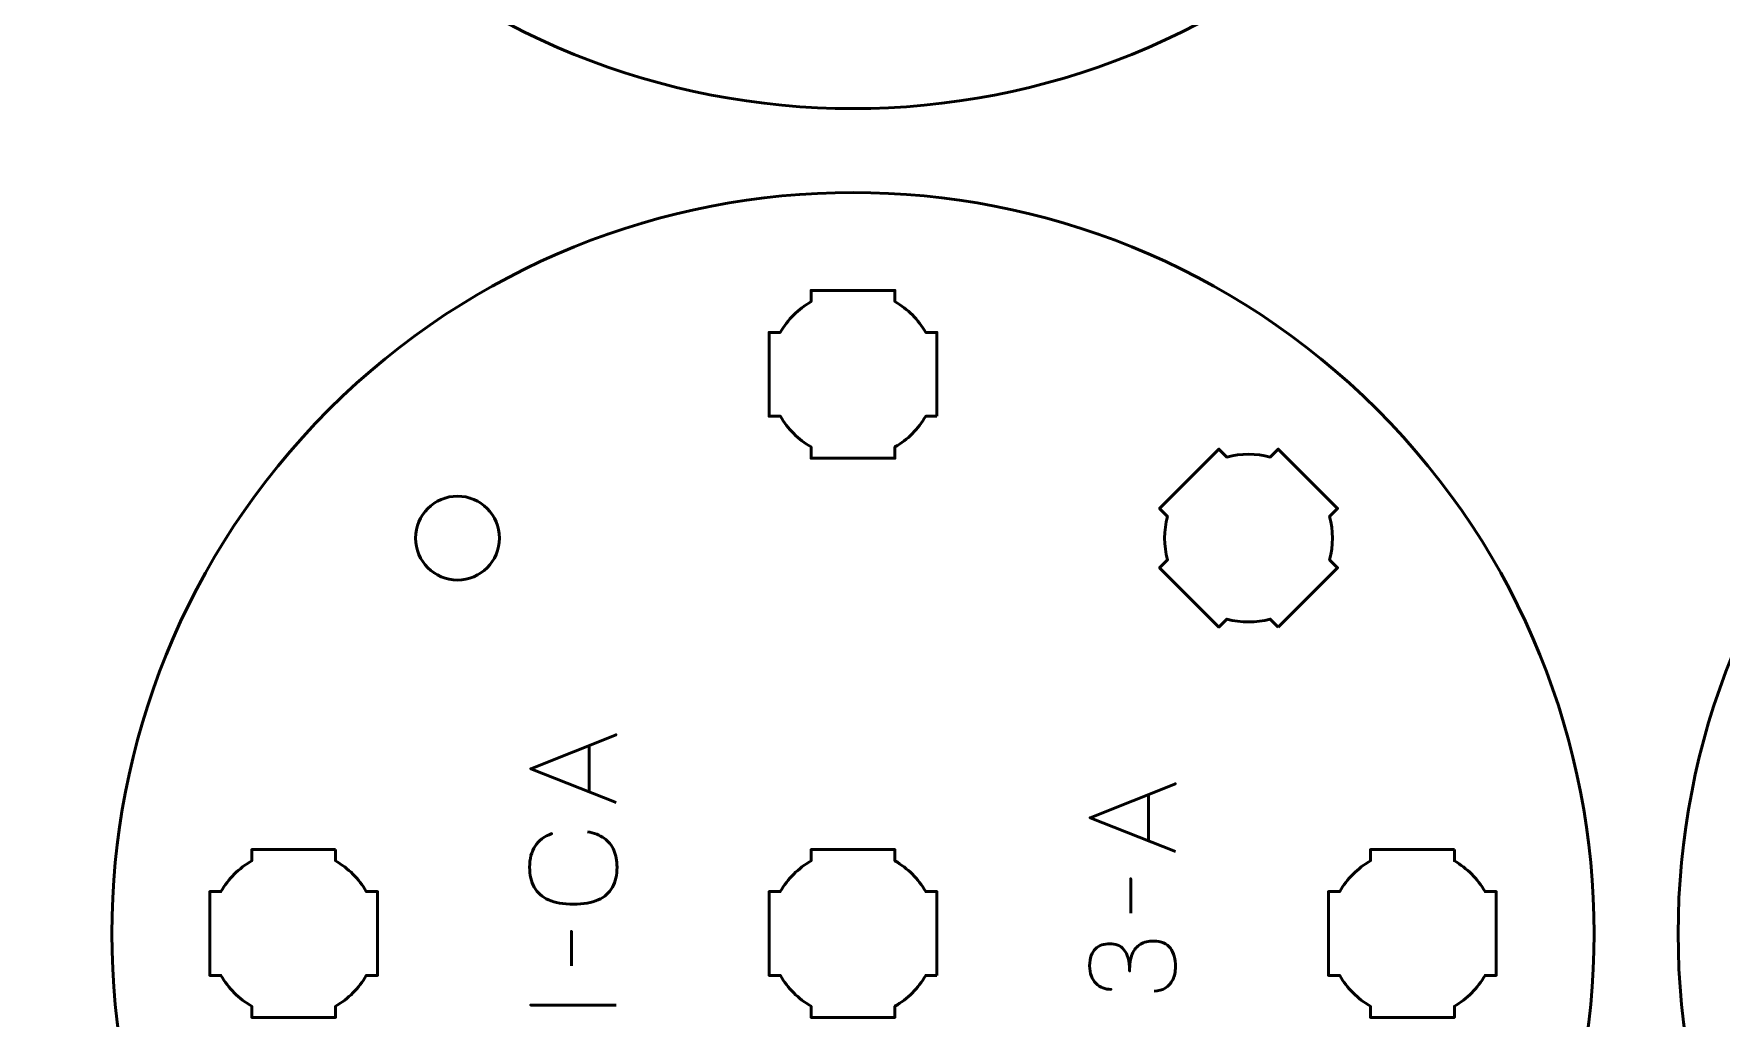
# Model space of a CAD drawing. Header units: centimetres. Extents: x -21 to 0, y -29.7 to 0.
# Drawn here: x -17.33 to -11.3, y -14.75 to -11.23 of the extents above; entities that cross this region are included whole.
import ezdxf

# ---------------------------------------------------------------- set-up
doc = ezdxf.new("R2010")
doc.units = ezdxf.units.CM
doc.header["$MEASUREMENT"] = 0
doc.layers.add('Layer 1', color=7, linetype='Continuous')

msp = doc.modelspace()

# ---------------------------------------------------------------- linework, layer by layer
at = {"layer": 'Layer 1', "color": 1, "lineweight": 53}
msp.add_open_spline([(-21.00003, -29.19995), (-21.00003, -29.19995), (-21.00003, -2.29992), (-21.00003, -2.29992), (-21.00003, -2.29992), (-21.00003, -2.21709), (-20.93286, -2.14992), (-20.85003, -2.14992), (-20.85003, -2.14992), (-20.7672, -2.14992), (-20.70003, -2.08275), (-20.70003, -1.99992), (-20.70003, -1.99992), (-20.70003, -1.91709), (-20.7672, -1.84992), (-20.85003, -1.84992), (-20.85003, -1.84992), (-20.93286, -1.84992), (-21.00003, -1.78275), (-21.00003, -1.69992), (-21.00003, -1.69992), (-21.00003, -1.61709), (-20.93286, -1.54992), (-20.85003, -1.54992), (-20.85003, -1.54992), (-20.7672, -1.54992), (-20.70003, -1.48275), (-20.70003, -1.39992), (-20.70003, -1.39992), (-20.70003, -1.31709), (-20.7672, -1.24992), (-20.85003, -1.24992), (-20.85003, -1.24992), (-20.93286, -1.24992), (-21.00003, -1.18275), (-21.00003, -1.09992), (-21.00003, -1.09992), (-21.00003, -1.09992), (-21.00003, -0.49992), (-21.00003, -0.49992), (-21.00003, -0.49992), (-21.00003, -0.22295), (-20.77694, 0.00004), (-20.49994, 0.00004), (-20.49994, 0.00004), (-20.49994, 0.00004), (-0.50008, 0.00004), (-0.50008, 0.00004), (-0.50008, 0.00004), (-0.22294, 0.00004), (0.00002, -0.22295), (0.00002, -0.49992), (0.00002, -0.49992), (0.00002, -0.49992), (0.00002, -29.19995), (0.00002, -29.19995), (0.00002, -29.19995), (0.00002, -29.47695), (-0.22294, -29.70004), (-0.50008, -29.70004), (-0.50008, -29.70004), (-0.50008, -29.70004), (-20.49994, -29.70004), (-20.49994, -29.70004), (-20.49994, -29.70004), (-20.77694, -29.70004), (-21.00003, -29.47695), (-21.00003, -29.19995)], degree=3, knots=[0, 0, 0, 0, 0.0588235, 0.0588235, 0.0588235, 0.0588235, 0.1176471, 0.1176471, 0.1176471, 0.1176471, 0.1764706, 0.1764706, 0.1764706, 0.1764706, 0.2352941, 0.2352941, 0.2352941, 0.2352941, 0.2941176, 0.2941176, 0.2941176, 0.2941176, 0.3529412, 0.3529412, 0.3529412, 0.3529412, 0.4117647, 0.4117647, 0.4117647, 0.4117647, 0.4705882, 0.4705882, 0.4705882, 0.4705882, 0.5294118, 0.5294118, 0.5294118, 0.5294118, 0.5882353, 0.5882353, 0.5882353, 0.5882353, 0.6470588, 0.6470588, 0.6470588, 0.6470588, 0.7058824, 0.7058824, 0.7058824, 0.7058824, 0.7647059, 0.7647059, 0.7647059, 0.7647059, 0.8235294, 0.8235294, 0.8235294, 0.8235294, 0.8823529, 0.8823529, 0.8823529, 0.8823529, 0.9411765, 0.9411765, 0.9411765, 0.9411765, 1, 1, 1, 1], dxfattribs=at)
at = {"layer": 'Layer 1', "color": 3, "lineweight": 53}
for points in [[(-16.27376, -6.97604), (-15.23906, -5.94134), (-13.56082, -5.94134), (-12.52609, -6.97607), (-12.52609, -6.97607), (-11.49139, -8.01077), (-11.49139, -9.68901), (-12.52609, -10.72371), (-12.52609, -10.72371), (-13.56082, -11.75843), (-15.23906, -11.75843), (-16.27376, -10.72373), (-16.27376, -10.72373), (-17.30849, -9.68901), (-17.30849, -8.01077), (-16.27376, -6.97604)], [(-10.67382, -6.9761), (-9.63912, -5.9414), (-7.96088, -5.9414), (-6.92615, -6.97613), (-6.92615, -6.97613), (-5.89145, -8.01083), (-5.89145, -9.68907), (-6.92615, -10.72377), (-6.92615, -10.72377), (-7.96088, -11.75849), (-9.63912, -11.75849), (-10.67382, -10.72379), (-10.67382, -10.72379), (-11.70855, -9.68907), (-11.70855, -8.01083), (-10.67382, -6.9761)], [(-16.27382, -16.32368), (-17.30852, -15.28898), (-17.30852, -13.61074), (-16.27379, -12.57601), (-16.27379, -12.57601), (-15.23909, -11.54131), (-13.56085, -11.54131), (-12.52615, -12.57601), (-12.52615, -12.57601), (-11.49143, -13.61074), (-11.49143, -15.28898), (-12.52613, -16.32368), (-12.52613, -16.32368), (-13.56085, -17.35841), (-15.23909, -17.35841), (-16.27382, -16.32368)], [(-10.67382, -12.5761), (-9.63912, -11.5414), (-7.96088, -11.5414), (-6.92615, -12.57613), (-6.92615, -12.57613), (-5.89145, -13.61083), (-5.89145, -15.28907), (-6.92615, -16.32377), (-6.92615, -16.32377), (-7.96088, -17.35849), (-9.63912, -17.35849), (-10.67382, -16.32379), (-10.67382, -16.32379), (-11.70855, -15.28907), (-11.70855, -13.61083), (-10.67382, -12.5761)]]:
    msp.add_open_spline(points, degree=3, knots=[0, 0, 0, 0, 0.25, 0.25, 0.25, 0.25, 0.5, 0.5, 0.5, 0.5, 0.75, 0.75, 0.75, 0.75, 1, 1, 1, 1], dxfattribs=at)
at = {"layer": 'Layer 1', "lineweight": 53}
for points, knots in [([(-14.10001, -12.5999), (-14.10001, -12.5999), (-14.14021, -12.5999), (-14.14021, -12.5999), (-14.14021, -12.5999), (-14.16654, -12.64542), (-14.2045, -12.68335), (-14.25001, -12.70968), (-14.25001, -12.70968), (-14.25001, -12.70968), (-14.25001, -12.7499), (-14.25001, -12.7499), (-14.25001, -12.7499), (-14.25001, -12.7499), (-14.55001, -12.7499), (-14.55001, -12.7499), (-14.55001, -12.7499), (-14.55001, -12.7499), (-14.55001, -12.70971), (-14.55001, -12.70971), (-14.55001, -12.70971), (-14.59554, -12.68338), (-14.63353, -12.64543), (-14.65989, -12.5999), (-14.65989, -12.5999), (-14.65989, -12.5999), (-14.70001, -12.5999), (-14.70001, -12.5999), (-14.70001, -12.5999), (-14.70001, -12.5999), (-14.70001, -12.45448), (-14.70001, -12.45448), (-14.70001, -12.45448), (-14.70001, -12.45448), (-14.70007, -12.44983), (-14.70007, -12.44983), (-14.70007, -12.44983), (-14.70007, -12.44983), (-14.70001, -12.44519), (-14.70001, -12.44519), (-14.70001, -12.44519), (-14.70001, -12.44519), (-14.70001, -12.2999), (-14.70001, -12.2999), (-14.70001, -12.2999), (-14.70001, -12.2999), (-14.65994, -12.2999), (-14.65994, -12.2999), (-14.65994, -12.2999), (-14.63359, -12.25433), (-14.59559, -12.21632), (-14.55001, -12.18996), (-14.55001, -12.18996), (-14.55001, -12.18996), (-14.55001, -12.1499), (-14.55001, -12.1499), (-14.55001, -12.1499), (-14.55001, -12.1499), (-14.40673, -12.1499), (-14.40673, -12.1499), (-14.40673, -12.1499), (-14.40673, -12.1499), (-14.40006, -12.14982), (-14.40006, -12.14982), (-14.40006, -12.14982), (-14.40006, -12.14982), (-14.39338, -12.1499), (-14.39338, -12.1499), (-14.39338, -12.1499), (-14.39338, -12.1499), (-14.25001, -12.1499), (-14.25001, -12.1499), (-14.25001, -12.1499), (-14.25001, -12.1499), (-14.25001, -12.19), (-14.25001, -12.19), (-14.25001, -12.19), (-14.20447, -12.21636), (-14.16649, -12.25435), (-14.14016, -12.2999), (-14.14016, -12.2999), (-14.14016, -12.2999), (-14.10001, -12.2999), (-14.10001, -12.2999), (-14.10001, -12.2999), (-14.10001, -12.2999), (-14.10001, -12.5999), (-14.10001, -12.5999)], [0, 0, 0, 0, 0.0454545, 0.0454545, 0.0454545, 0.0454545, 0.0909091, 0.0909091, 0.0909091, 0.0909091, 0.1363636, 0.1363636, 0.1363636, 0.1363636, 0.1818182, 0.1818182, 0.1818182, 0.1818182, 0.2272727, 0.2272727, 0.2272727, 0.2272727, 0.2727273, 0.2727273, 0.2727273, 0.2727273, 0.3181818, 0.3181818, 0.3181818, 0.3181818, 0.3636364, 0.3636364, 0.3636364, 0.3636364, 0.4090909, 0.4090909, 0.4090909, 0.4090909, 0.4545455, 0.4545455, 0.4545455, 0.4545455, 0.5, 0.5, 0.5, 0.5, 0.5454545, 0.5454545, 0.5454545, 0.5454545, 0.5909091, 0.5909091, 0.5909091, 0.5909091, 0.6363636, 0.6363636, 0.6363636, 0.6363636, 0.6818182, 0.6818182, 0.6818182, 0.6818182, 0.7272727, 0.7272727, 0.7272727, 0.7272727, 0.7727273, 0.7727273, 0.7727273, 0.7727273, 0.8181818, 0.8181818, 0.8181818, 0.8181818, 0.8636364, 0.8636364, 0.8636364, 0.8636364, 0.9090909, 0.9090909, 0.9090909, 0.9090909, 0.9545455, 0.9545455, 0.9545455, 0.9545455, 1, 1, 1, 1]), ([(-12.87973, -13.35389), (-12.87973, -13.35389), (-12.90816, -13.32546), (-12.90816, -13.32546), (-12.90816, -13.32546), (-12.95896, -13.33903), (-13.01263, -13.33901), (-13.06343, -13.32545), (-13.06343, -13.32545), (-13.06343, -13.32545), (-13.09186, -13.35389), (-13.09186, -13.35389), (-13.09186, -13.35389), (-13.09186, -13.35389), (-13.304, -13.14175), (-13.304, -13.14175), (-13.304, -13.14175), (-13.304, -13.14175), (-13.27558, -13.11334), (-13.27558, -13.11334), (-13.27558, -13.11334), (-13.28915, -13.06252), (-13.28918, -13.00883), (-13.27563, -12.95799), (-13.27563, -12.95799), (-13.27563, -12.95799), (-13.304, -12.92962), (-13.304, -12.92962), (-13.304, -12.92962), (-13.304, -12.92962), (-13.20117, -12.8268), (-13.20117, -12.8268), (-13.20117, -12.8268), (-13.20117, -12.8268), (-13.19792, -12.82346), (-13.19792, -12.82346), (-13.19792, -12.82346), (-13.19792, -12.82346), (-13.1946, -12.82023), (-13.1946, -12.82023), (-13.1946, -12.82023), (-13.1946, -12.82023), (-13.09186, -12.71749), (-13.09186, -12.71749), (-13.09186, -12.71749), (-13.09186, -12.71749), (-13.06353, -12.74582), (-13.06353, -12.74582), (-13.06353, -12.74582), (-13.01268, -12.73223), (-12.95893, -12.73223), (-12.90806, -12.74582), (-12.90806, -12.74582), (-12.90806, -12.74582), (-12.87973, -12.71749), (-12.87973, -12.71749), (-12.87973, -12.71749), (-12.87973, -12.71749), (-12.77842, -12.81881), (-12.77842, -12.81881), (-12.77842, -12.81881), (-12.77842, -12.81881), (-12.77365, -12.82346), (-12.77365, -12.82346), (-12.77365, -12.82346), (-12.77365, -12.82346), (-12.76898, -12.82824), (-12.76898, -12.82824), (-12.76898, -12.82824), (-12.76898, -12.82824), (-12.6676, -12.92962), (-12.6676, -12.92962), (-12.6676, -12.92962), (-12.6676, -12.92962), (-12.69596, -12.95798), (-12.69596, -12.95798), (-12.69596, -12.95798), (-12.68239, -13.00882), (-12.6824, -13.06254), (-12.69599, -13.11336), (-12.69599, -13.11336), (-12.69599, -13.11336), (-12.6676, -13.14175), (-12.6676, -13.14175), (-12.6676, -13.14175), (-12.6676, -13.14175), (-12.87973, -13.35389), (-12.87973, -13.35389)], [0, 0, 0, 0, 0.0454545, 0.0454545, 0.0454545, 0.0454545, 0.0909091, 0.0909091, 0.0909091, 0.0909091, 0.1363636, 0.1363636, 0.1363636, 0.1363636, 0.1818182, 0.1818182, 0.1818182, 0.1818182, 0.2272727, 0.2272727, 0.2272727, 0.2272727, 0.2727273, 0.2727273, 0.2727273, 0.2727273, 0.3181818, 0.3181818, 0.3181818, 0.3181818, 0.3636364, 0.3636364, 0.3636364, 0.3636364, 0.4090909, 0.4090909, 0.4090909, 0.4090909, 0.4545455, 0.4545455, 0.4545455, 0.4545455, 0.5, 0.5, 0.5, 0.5, 0.5454545, 0.5454545, 0.5454545, 0.5454545, 0.5909091, 0.5909091, 0.5909091, 0.5909091, 0.6363636, 0.6363636, 0.6363636, 0.6363636, 0.6818182, 0.6818182, 0.6818182, 0.6818182, 0.7272727, 0.7272727, 0.7272727, 0.7272727, 0.7727273, 0.7727273, 0.7727273, 0.7727273, 0.8181818, 0.8181818, 0.8181818, 0.8181818, 0.8636364, 0.8636364, 0.8636364, 0.8636364, 0.9090909, 0.9090909, 0.9090909, 0.9090909, 0.9545455, 0.9545455, 0.9545455, 0.9545455, 1, 1, 1, 1]), ([(-15.9642, -13.03566), (-15.9642, -12.95283), (-15.89703, -12.88566), (-15.8142, -12.88566), (-15.8142, -12.88566), (-15.73137, -12.88566), (-15.6642, -12.95283), (-15.6642, -13.03566), (-15.6642, -13.03566), (-15.6642, -13.11849), (-15.73137, -13.18566), (-15.8142, -13.18566), (-15.8142, -13.18566), (-15.89703, -13.18566), (-15.9642, -13.11849), (-15.9642, -13.03566)], [0, 0, 0, 0, 0.25, 0.25, 0.25, 0.25, 0.5, 0.5, 0.5, 0.5, 0.75, 0.75, 0.75, 0.75, 1, 1, 1, 1]), ([(-16.25, -14.14983), (-16.25, -14.14983), (-16.25, -14.19003), (-16.25, -14.19003), (-16.25, -14.19003), (-16.20448, -14.21636), (-16.16655, -14.25432), (-16.14022, -14.29983), (-16.14022, -14.29983), (-16.14022, -14.29983), (-16.1, -14.29983), (-16.1, -14.29983), (-16.1, -14.29983), (-16.1, -14.29983), (-16.1, -14.59983), (-16.1, -14.59983), (-16.1, -14.59983), (-16.1, -14.59983), (-16.14019, -14.59983), (-16.14019, -14.59983), (-16.14019, -14.59983), (-16.16652, -14.64536), (-16.20447, -14.68335), (-16.25, -14.70971), (-16.25, -14.70971), (-16.25, -14.70971), (-16.25, -14.74983), (-16.25, -14.74983), (-16.25, -14.74983), (-16.25, -14.74983), (-16.39542, -14.74983), (-16.39542, -14.74983), (-16.39542, -14.74983), (-16.39542, -14.74983), (-16.40007, -14.74989), (-16.40007, -14.74989), (-16.40007, -14.74989), (-16.40007, -14.74989), (-16.40471, -14.74983), (-16.40471, -14.74983), (-16.40471, -14.74983), (-16.40471, -14.74983), (-16.55, -14.74983), (-16.55, -14.74983), (-16.55, -14.74983), (-16.55, -14.74983), (-16.55, -14.70976), (-16.55, -14.70976), (-16.55, -14.70976), (-16.59557, -14.68341), (-16.63358, -14.64541), (-16.65994, -14.59983), (-16.65994, -14.59983), (-16.65994, -14.59983), (-16.7, -14.59983), (-16.7, -14.59983), (-16.7, -14.59983), (-16.7, -14.59983), (-16.7, -14.45655), (-16.7, -14.45655), (-16.7, -14.45655), (-16.7, -14.45655), (-16.70008, -14.44988), (-16.70008, -14.44988), (-16.70008, -14.44988), (-16.70008, -14.44988), (-16.7, -14.4432), (-16.7, -14.4432), (-16.7, -14.4432), (-16.7, -14.4432), (-16.7, -14.29983), (-16.7, -14.29983), (-16.7, -14.29983), (-16.7, -14.29983), (-16.6599, -14.29983), (-16.6599, -14.29983), (-16.6599, -14.29983), (-16.63354, -14.25429), (-16.59555, -14.21631), (-16.55, -14.18998), (-16.55, -14.18998), (-16.55, -14.18998), (-16.55, -14.14983), (-16.55, -14.14983), (-16.55, -14.14983), (-16.55, -14.14983), (-16.25, -14.14983), (-16.25, -14.14983)], [0, 0, 0, 0, 0.0454545, 0.0454545, 0.0454545, 0.0454545, 0.0909091, 0.0909091, 0.0909091, 0.0909091, 0.1363636, 0.1363636, 0.1363636, 0.1363636, 0.1818182, 0.1818182, 0.1818182, 0.1818182, 0.2272727, 0.2272727, 0.2272727, 0.2272727, 0.2727273, 0.2727273, 0.2727273, 0.2727273, 0.3181818, 0.3181818, 0.3181818, 0.3181818, 0.3636364, 0.3636364, 0.3636364, 0.3636364, 0.4090909, 0.4090909, 0.4090909, 0.4090909, 0.4545455, 0.4545455, 0.4545455, 0.4545455, 0.5, 0.5, 0.5, 0.5, 0.5454545, 0.5454545, 0.5454545, 0.5454545, 0.5909091, 0.5909091, 0.5909091, 0.5909091, 0.6363636, 0.6363636, 0.6363636, 0.6363636, 0.6818182, 0.6818182, 0.6818182, 0.6818182, 0.7272727, 0.7272727, 0.7272727, 0.7272727, 0.7727273, 0.7727273, 0.7727273, 0.7727273, 0.8181818, 0.8181818, 0.8181818, 0.8181818, 0.8636364, 0.8636364, 0.8636364, 0.8636364, 0.9090909, 0.9090909, 0.9090909, 0.9090909, 0.9545455, 0.9545455, 0.9545455, 0.9545455, 1, 1, 1, 1]), ([(-14.10001, -14.5999), (-14.10001, -14.5999), (-14.14021, -14.5999), (-14.14021, -14.5999), (-14.14021, -14.5999), (-14.16654, -14.64542), (-14.2045, -14.68335), (-14.25001, -14.70968), (-14.25001, -14.70968), (-14.25001, -14.70968), (-14.25001, -14.7499), (-14.25001, -14.7499), (-14.25001, -14.7499), (-14.25001, -14.7499), (-14.55001, -14.7499), (-14.55001, -14.7499), (-14.55001, -14.7499), (-14.55001, -14.7499), (-14.55001, -14.70971), (-14.55001, -14.70971), (-14.55001, -14.70971), (-14.59554, -14.68338), (-14.63353, -14.64543), (-14.65989, -14.5999), (-14.65989, -14.5999), (-14.65989, -14.5999), (-14.70001, -14.5999), (-14.70001, -14.5999), (-14.70001, -14.5999), (-14.70001, -14.5999), (-14.70001, -14.45448), (-14.70001, -14.45448), (-14.70001, -14.45448), (-14.70001, -14.45448), (-14.70007, -14.44983), (-14.70007, -14.44983), (-14.70007, -14.44983), (-14.70007, -14.44983), (-14.70001, -14.44519), (-14.70001, -14.44519), (-14.70001, -14.44519), (-14.70001, -14.44519), (-14.70001, -14.2999), (-14.70001, -14.2999), (-14.70001, -14.2999), (-14.70001, -14.2999), (-14.65994, -14.2999), (-14.65994, -14.2999), (-14.65994, -14.2999), (-14.63359, -14.25433), (-14.59559, -14.21632), (-14.55001, -14.18996), (-14.55001, -14.18996), (-14.55001, -14.18996), (-14.55001, -14.1499), (-14.55001, -14.1499), (-14.55001, -14.1499), (-14.55001, -14.1499), (-14.40673, -14.1499), (-14.40673, -14.1499), (-14.40673, -14.1499), (-14.40673, -14.1499), (-14.40006, -14.14982), (-14.40006, -14.14982), (-14.40006, -14.14982), (-14.40006, -14.14982), (-14.39338, -14.1499), (-14.39338, -14.1499), (-14.39338, -14.1499), (-14.39338, -14.1499), (-14.25001, -14.1499), (-14.25001, -14.1499), (-14.25001, -14.1499), (-14.25001, -14.1499), (-14.25001, -14.19), (-14.25001, -14.19), (-14.25001, -14.19), (-14.20447, -14.21636), (-14.16649, -14.25435), (-14.14016, -14.2999), (-14.14016, -14.2999), (-14.14016, -14.2999), (-14.10001, -14.2999), (-14.10001, -14.2999), (-14.10001, -14.2999), (-14.10001, -14.2999), (-14.10001, -14.5999), (-14.10001, -14.5999)], [0, 0, 0, 0, 0.0454545, 0.0454545, 0.0454545, 0.0454545, 0.0909091, 0.0909091, 0.0909091, 0.0909091, 0.1363636, 0.1363636, 0.1363636, 0.1363636, 0.1818182, 0.1818182, 0.1818182, 0.1818182, 0.2272727, 0.2272727, 0.2272727, 0.2272727, 0.2727273, 0.2727273, 0.2727273, 0.2727273, 0.3181818, 0.3181818, 0.3181818, 0.3181818, 0.3636364, 0.3636364, 0.3636364, 0.3636364, 0.4090909, 0.4090909, 0.4090909, 0.4090909, 0.4545455, 0.4545455, 0.4545455, 0.4545455, 0.5, 0.5, 0.5, 0.5, 0.5454545, 0.5454545, 0.5454545, 0.5454545, 0.5909091, 0.5909091, 0.5909091, 0.5909091, 0.6363636, 0.6363636, 0.6363636, 0.6363636, 0.6818182, 0.6818182, 0.6818182, 0.6818182, 0.7272727, 0.7272727, 0.7272727, 0.7272727, 0.7727273, 0.7727273, 0.7727273, 0.7727273, 0.8181818, 0.8181818, 0.8181818, 0.8181818, 0.8636364, 0.8636364, 0.8636364, 0.8636364, 0.9090909, 0.9090909, 0.9090909, 0.9090909, 0.9545455, 0.9545455, 0.9545455, 0.9545455, 1, 1, 1, 1]), ([(-12.25, -14.14983), (-12.25, -14.14983), (-12.25, -14.19003), (-12.25, -14.19003), (-12.25, -14.19003), (-12.20448, -14.21636), (-12.16655, -14.25432), (-12.14022, -14.29983), (-12.14022, -14.29983), (-12.14022, -14.29983), (-12.1, -14.29983), (-12.1, -14.29983), (-12.1, -14.29983), (-12.1, -14.29983), (-12.1, -14.59983), (-12.1, -14.59983), (-12.1, -14.59983), (-12.1, -14.59983), (-12.14019, -14.59983), (-12.14019, -14.59983), (-12.14019, -14.59983), (-12.16652, -14.64536), (-12.20447, -14.68335), (-12.25, -14.70971), (-12.25, -14.70971), (-12.25, -14.70971), (-12.25, -14.74983), (-12.25, -14.74983), (-12.25, -14.74983), (-12.25, -14.74983), (-12.39542, -14.74983), (-12.39542, -14.74983), (-12.39542, -14.74983), (-12.39542, -14.74983), (-12.40007, -14.74989), (-12.40007, -14.74989), (-12.40007, -14.74989), (-12.40007, -14.74989), (-12.40471, -14.74983), (-12.40471, -14.74983), (-12.40471, -14.74983), (-12.40471, -14.74983), (-12.55, -14.74983), (-12.55, -14.74983), (-12.55, -14.74983), (-12.55, -14.74983), (-12.55, -14.70976), (-12.55, -14.70976), (-12.55, -14.70976), (-12.59557, -14.68341), (-12.63358, -14.64541), (-12.65994, -14.59983), (-12.65994, -14.59983), (-12.65994, -14.59983), (-12.7, -14.59983), (-12.7, -14.59983), (-12.7, -14.59983), (-12.7, -14.59983), (-12.7, -14.45655), (-12.7, -14.45655), (-12.7, -14.45655), (-12.7, -14.45655), (-12.70008, -14.44988), (-12.70008, -14.44988), (-12.70008, -14.44988), (-12.70008, -14.44988), (-12.7, -14.4432), (-12.7, -14.4432), (-12.7, -14.4432), (-12.7, -14.4432), (-12.7, -14.29983), (-12.7, -14.29983), (-12.7, -14.29983), (-12.7, -14.29983), (-12.6599, -14.29983), (-12.6599, -14.29983), (-12.6599, -14.29983), (-12.63354, -14.25429), (-12.59555, -14.21631), (-12.55, -14.18998), (-12.55, -14.18998), (-12.55, -14.18998), (-12.55, -14.14983), (-12.55, -14.14983), (-12.55, -14.14983), (-12.55, -14.14983), (-12.25, -14.14983), (-12.25, -14.14983)], [0, 0, 0, 0, 0.0454545, 0.0454545, 0.0454545, 0.0454545, 0.0909091, 0.0909091, 0.0909091, 0.0909091, 0.1363636, 0.1363636, 0.1363636, 0.1363636, 0.1818182, 0.1818182, 0.1818182, 0.1818182, 0.2272727, 0.2272727, 0.2272727, 0.2272727, 0.2727273, 0.2727273, 0.2727273, 0.2727273, 0.3181818, 0.3181818, 0.3181818, 0.3181818, 0.3636364, 0.3636364, 0.3636364, 0.3636364, 0.4090909, 0.4090909, 0.4090909, 0.4090909, 0.4545455, 0.4545455, 0.4545455, 0.4545455, 0.5, 0.5, 0.5, 0.5, 0.5454545, 0.5454545, 0.5454545, 0.5454545, 0.5909091, 0.5909091, 0.5909091, 0.5909091, 0.6363636, 0.6363636, 0.6363636, 0.6363636, 0.6818182, 0.6818182, 0.6818182, 0.6818182, 0.7272727, 0.7272727, 0.7272727, 0.7272727, 0.7727273, 0.7727273, 0.7727273, 0.7727273, 0.8181818, 0.8181818, 0.8181818, 0.8181818, 0.8636364, 0.8636364, 0.8636364, 0.8636364, 0.9090909, 0.9090909, 0.9090909, 0.9090909, 0.9545455, 0.9545455, 0.9545455, 0.9545455, 1, 1, 1, 1])]:
    msp.add_open_spline(points, degree=3, knots=knots, dxfattribs=at)
at = {"layer": 'Layer 1', "color": 5, "lineweight": 53}
for points, knots in [([(-15.24714, -13.98169), (-15.24714, -13.98169), (-15.55236, -13.86062), (-15.55236, -13.86062), (-15.55236, -13.86062), (-15.55236, -13.86062), (-15.24714, -13.73912), (-15.24714, -13.73912), (-15.24714, -13.73912), (-15.24714, -13.73912), (-15.55236, -13.86062), (-15.55236, -13.86062), (-15.55236, -13.86062), (-15.55236, -13.86062), (-15.24714, -13.98169), (-15.24714, -13.98169)], [0, 0, 0, 0, 0.25, 0.25, 0.25, 0.25, 0.5, 0.5, 0.5, 0.5, 0.75, 0.75, 0.75, 0.75, 1, 1, 1, 1]), ([(-15.34324, -13.94359), (-15.34324, -13.94359), (-15.34324, -13.77765), (-15.34324, -13.77765), (-15.34324, -13.77765), (-15.34324, -13.77765), (-15.34324, -13.94359), (-15.34324, -13.94359)], [0, 0, 0, 0, 0.5, 0.5, 0.5, 0.5, 1, 1, 1, 1]), ([(-13.24721, -14.15692), (-13.24721, -14.15692), (-13.55243, -14.03585), (-13.55243, -14.03585), (-13.55243, -14.03585), (-13.55243, -14.03585), (-13.24721, -13.91435), (-13.24721, -13.91435), (-13.24721, -13.91435), (-13.24721, -13.91435), (-13.55243, -14.03585), (-13.55243, -14.03585), (-13.55243, -14.03585), (-13.55243, -14.03585), (-13.24721, -14.15692), (-13.24721, -14.15692)], [0, 0, 0, 0, 0.25, 0.25, 0.25, 0.25, 0.5, 0.5, 0.5, 0.5, 0.75, 0.75, 0.75, 0.75, 1, 1, 1, 1]), ([(-13.34331, -14.11882), (-13.34331, -14.11882), (-13.34331, -13.95288), (-13.34331, -13.95288), (-13.34331, -13.95288), (-13.34331, -13.95288), (-13.34331, -14.11882), (-13.34331, -14.11882)], [0, 0, 0, 0, 0.5, 0.5, 0.5, 0.5, 1, 1, 1, 1]), ([(-15.34959, -14.08583), (-15.32539, -14.09035), (-15.30542, -14.09825), (-15.28976, -14.10933), (-15.28976, -14.10933), (-15.27416, -14.12047), (-15.26259, -14.13473), (-15.25504, -14.15208), (-15.25504, -14.15208), (-15.24749, -14.16937), (-15.24368, -14.18969), (-15.24375, -14.21283), (-15.24375, -14.21283), (-15.24368, -14.24098), (-15.24912, -14.2649), (-15.26019, -14.28452), (-15.26019, -14.28452), (-15.2712, -14.30413), (-15.2882, -14.31909), (-15.31127, -14.32939), (-15.31127, -14.32939), (-15.33435, -14.33969), (-15.36391, -14.34484), (-15.39996, -14.34491), (-15.39996, -14.34491), (-15.43587, -14.34484), (-15.46537, -14.33969), (-15.48844, -14.32939), (-15.48844, -14.32939), (-15.51151, -14.31909), (-15.52858, -14.30413), (-15.53966, -14.28452), (-15.53966, -14.28452), (-15.55074, -14.2649), (-15.55624, -14.24098), (-15.55617, -14.21283), (-15.55617, -14.21283), (-15.55624, -14.1827), (-15.54982, -14.15745), (-15.53691, -14.13713), (-15.53691, -14.13713), (-15.524, -14.11688), (-15.50403, -14.10199), (-15.47701, -14.09261), (-15.47701, -14.09261), (-15.50403, -14.10199), (-15.524, -14.11688), (-15.53691, -14.13713), (-15.53691, -14.13713), (-15.54982, -14.15745), (-15.55624, -14.1827), (-15.55617, -14.21283), (-15.55617, -14.21283), (-15.55624, -14.24098), (-15.55074, -14.2649), (-15.53966, -14.28452), (-15.53966, -14.28452), (-15.52858, -14.30413), (-15.51151, -14.31909), (-15.48844, -14.32939), (-15.48844, -14.32939), (-15.46537, -14.33969), (-15.43587, -14.34484), (-15.39996, -14.34491), (-15.39996, -14.34491), (-15.36391, -14.34484), (-15.33435, -14.33969), (-15.31127, -14.32939), (-15.31127, -14.32939), (-15.2882, -14.31909), (-15.2712, -14.30413), (-15.26019, -14.28452), (-15.26019, -14.28452), (-15.24912, -14.2649), (-15.24368, -14.24098), (-15.24375, -14.21283), (-15.24375, -14.21283), (-15.24368, -14.18969), (-15.24749, -14.16937), (-15.25504, -14.15208), (-15.25504, -14.15208), (-15.26259, -14.13473), (-15.27416, -14.12047), (-15.28976, -14.10933), (-15.28976, -14.10933), (-15.30542, -14.09825), (-15.32539, -14.09035), (-15.34959, -14.08583)], [0, 0, 0, 0, 0.0454545, 0.0454545, 0.0454545, 0.0454545, 0.0909091, 0.0909091, 0.0909091, 0.0909091, 0.1363636, 0.1363636, 0.1363636, 0.1363636, 0.1818182, 0.1818182, 0.1818182, 0.1818182, 0.2272727, 0.2272727, 0.2272727, 0.2272727, 0.2727273, 0.2727273, 0.2727273, 0.2727273, 0.3181818, 0.3181818, 0.3181818, 0.3181818, 0.3636364, 0.3636364, 0.3636364, 0.3636364, 0.4090909, 0.4090909, 0.4090909, 0.4090909, 0.4545455, 0.4545455, 0.4545455, 0.4545455, 0.5, 0.5, 0.5, 0.5, 0.5454545, 0.5454545, 0.5454545, 0.5454545, 0.5909091, 0.5909091, 0.5909091, 0.5909091, 0.6363636, 0.6363636, 0.6363636, 0.6363636, 0.6818182, 0.6818182, 0.6818182, 0.6818182, 0.7272727, 0.7272727, 0.7272727, 0.7272727, 0.7727273, 0.7727273, 0.7727273, 0.7727273, 0.8181818, 0.8181818, 0.8181818, 0.8181818, 0.8636364, 0.8636364, 0.8636364, 0.8636364, 0.9090909, 0.9090909, 0.9090909, 0.9090909, 0.9545455, 0.9545455, 0.9545455, 0.9545455, 1, 1, 1, 1]), ([(-13.40681, -14.37705), (-13.40681, -14.37705), (-13.40681, -14.25386), (-13.40681, -14.25386), (-13.40681, -14.25386), (-13.40681, -14.25386), (-13.40681, -14.37705), (-13.40681, -14.37705)], [0, 0, 0, 0, 0.5, 0.5, 0.5, 0.5, 1, 1, 1, 1]), ([(-15.40674, -14.56504), (-15.40674, -14.56504), (-15.40674, -14.44185), (-15.40674, -14.44185), (-15.40674, -14.44185), (-15.40674, -14.44185), (-15.40674, -14.56504), (-15.40674, -14.56504)], [0, 0, 0, 0, 0.5, 0.5, 0.5, 0.5, 1, 1, 1, 1]), ([(-13.32383, -14.6556), (-13.30859, -14.65553), (-13.29533, -14.652), (-13.28383, -14.64502), (-13.28383, -14.64502), (-13.2724, -14.63803), (-13.26344, -14.62808), (-13.25702, -14.6151), (-13.25702, -14.6151), (-13.2506, -14.60212), (-13.24735, -14.58653), (-13.24721, -14.56839), (-13.24721, -14.56839), (-13.24721, -14.55478), (-13.24862, -14.54243), (-13.25158, -14.53121), (-13.25158, -14.53121), (-13.25455, -14.52006), (-13.25913, -14.51047), (-13.26541, -14.50235), (-13.26541, -14.50235), (-13.27169, -14.49424), (-13.27981, -14.48803), (-13.28968, -14.48359), (-13.28968, -14.48359), (-13.29963, -14.47921), (-13.31156, -14.47703), (-13.32553, -14.47696), (-13.32553, -14.47696), (-13.34415, -14.47688), (-13.35989, -14.48069), (-13.37266, -14.48824), (-13.37266, -14.48824), (-13.38543, -14.49579), (-13.39502, -14.50751), (-13.40158, -14.52324), (-13.40158, -14.52324), (-13.40815, -14.53897), (-13.41146, -14.55915), (-13.41146, -14.58363), (-13.41146, -14.58363), (-13.41139, -14.56536), (-13.41308, -14.55005), (-13.41654, -14.53756), (-13.41654, -14.53756), (-13.42, -14.52514), (-13.42487, -14.5152), (-13.43122, -14.50772), (-13.43122, -14.50772), (-13.4375, -14.50024), (-13.44498, -14.49481), (-13.45358, -14.49156), (-13.45358, -14.49156), (-13.46212, -14.48824), (-13.4715, -14.48662), (-13.48173, -14.48669), (-13.48173, -14.48669), (-13.49197, -14.48662), (-13.50142, -14.48803), (-13.51017, -14.49085), (-13.51017, -14.49085), (-13.51892, -14.49361), (-13.52661, -14.49812), (-13.53317, -14.50426), (-13.53317, -14.50426), (-13.53973, -14.5104), (-13.54488, -14.51851), (-13.54855, -14.52846), (-13.54855, -14.52846), (-13.55222, -14.53848), (-13.55405, -14.55069), (-13.55412, -14.56501), (-13.55412, -14.56501), (-13.55405, -14.57926), (-13.55194, -14.59175), (-13.54784, -14.60233), (-13.54784, -14.60233), (-13.54375, -14.61299), (-13.53818, -14.62173), (-13.53105, -14.62879), (-13.53105, -14.62879), (-13.52393, -14.63577), (-13.51581, -14.641), (-13.50664, -14.64445), (-13.50664, -14.64445), (-13.49747, -14.64798), (-13.48773, -14.64967), (-13.4775, -14.64967), (-13.4775, -14.64967), (-13.48773, -14.64967), (-13.49747, -14.64798), (-13.50664, -14.64445), (-13.50664, -14.64445), (-13.51581, -14.641), (-13.52393, -14.63577), (-13.53105, -14.62879), (-13.53105, -14.62879), (-13.53818, -14.62173), (-13.54375, -14.61299), (-13.54784, -14.60233), (-13.54784, -14.60233), (-13.55194, -14.59175), (-13.55405, -14.57926), (-13.55412, -14.56501), (-13.55412, -14.56501), (-13.55405, -14.55069), (-13.55222, -14.53848), (-13.54855, -14.52846), (-13.54855, -14.52846), (-13.54488, -14.51851), (-13.53973, -14.5104), (-13.53317, -14.50426), (-13.53317, -14.50426), (-13.52661, -14.49812), (-13.51892, -14.49361), (-13.51017, -14.49085), (-13.51017, -14.49085), (-13.50142, -14.48803), (-13.49197, -14.48662), (-13.48173, -14.48669), (-13.48173, -14.48669), (-13.4715, -14.48662), (-13.46212, -14.48824), (-13.45358, -14.49156), (-13.45358, -14.49156), (-13.44498, -14.49481), (-13.4375, -14.50024), (-13.43122, -14.50772), (-13.43122, -14.50772), (-13.42487, -14.5152), (-13.42, -14.52514), (-13.41654, -14.53756), (-13.41654, -14.53756), (-13.41308, -14.55005), (-13.41139, -14.56536), (-13.41146, -14.58363), (-13.41146, -14.58363), (-13.41146, -14.55915), (-13.40815, -14.53897), (-13.40158, -14.52324), (-13.40158, -14.52324), (-13.39502, -14.50751), (-13.38543, -14.49579), (-13.37266, -14.48824), (-13.37266, -14.48824), (-13.35989, -14.48069), (-13.34415, -14.47688), (-13.32553, -14.47696), (-13.32553, -14.47696), (-13.31156, -14.47703), (-13.29963, -14.47921), (-13.28968, -14.48359), (-13.28968, -14.48359), (-13.27981, -14.48803), (-13.27169, -14.49424), (-13.26541, -14.50235), (-13.26541, -14.50235), (-13.25913, -14.51047), (-13.25455, -14.52006), (-13.25158, -14.53121), (-13.25158, -14.53121), (-13.24862, -14.54243), (-13.24721, -14.55478), (-13.24721, -14.56839), (-13.24721, -14.56839), (-13.24735, -14.58653), (-13.2506, -14.60212), (-13.25702, -14.6151), (-13.25702, -14.6151), (-13.26344, -14.62808), (-13.2724, -14.63803), (-13.28383, -14.64502), (-13.28383, -14.64502), (-13.29533, -14.652), (-13.30859, -14.65553), (-13.32383, -14.6556)], [0, 0, 0, 0, 0.0227273, 0.0227273, 0.0227273, 0.0227273, 0.0454545, 0.0454545, 0.0454545, 0.0454545, 0.0681818, 0.0681818, 0.0681818, 0.0681818, 0.0909091, 0.0909091, 0.0909091, 0.0909091, 0.1136364, 0.1136364, 0.1136364, 0.1136364, 0.1363636, 0.1363636, 0.1363636, 0.1363636, 0.1590909, 0.1590909, 0.1590909, 0.1590909, 0.1818182, 0.1818182, 0.1818182, 0.1818182, 0.2045455, 0.2045455, 0.2045455, 0.2045455, 0.2272727, 0.2272727, 0.2272727, 0.2272727, 0.25, 0.25, 0.25, 0.25, 0.2727273, 0.2727273, 0.2727273, 0.2727273, 0.2954545, 0.2954545, 0.2954545, 0.2954545, 0.3181818, 0.3181818, 0.3181818, 0.3181818, 0.3409091, 0.3409091, 0.3409091, 0.3409091, 0.3636364, 0.3636364, 0.3636364, 0.3636364, 0.3863636, 0.3863636, 0.3863636, 0.3863636, 0.4090909, 0.4090909, 0.4090909, 0.4090909, 0.4318182, 0.4318182, 0.4318182, 0.4318182, 0.4545455, 0.4545455, 0.4545455, 0.4545455, 0.4772727, 0.4772727, 0.4772727, 0.4772727, 0.5, 0.5, 0.5, 0.5, 0.5227273, 0.5227273, 0.5227273, 0.5227273, 0.5454545, 0.5454545, 0.5454545, 0.5454545, 0.5681818, 0.5681818, 0.5681818, 0.5681818, 0.5909091, 0.5909091, 0.5909091, 0.5909091, 0.6136364, 0.6136364, 0.6136364, 0.6136364, 0.6363636, 0.6363636, 0.6363636, 0.6363636, 0.6590909, 0.6590909, 0.6590909, 0.6590909, 0.6818182, 0.6818182, 0.6818182, 0.6818182, 0.7045455, 0.7045455, 0.7045455, 0.7045455, 0.7272727, 0.7272727, 0.7272727, 0.7272727, 0.75, 0.75, 0.75, 0.75, 0.7727273, 0.7727273, 0.7727273, 0.7727273, 0.7954545, 0.7954545, 0.7954545, 0.7954545, 0.8181818, 0.8181818, 0.8181818, 0.8181818, 0.8409091, 0.8409091, 0.8409091, 0.8409091, 0.8636364, 0.8636364, 0.8636364, 0.8636364, 0.8863636, 0.8863636, 0.8863636, 0.8863636, 0.9090909, 0.9090909, 0.9090909, 0.9090909, 0.9318182, 0.9318182, 0.9318182, 0.9318182, 0.9545455, 0.9545455, 0.9545455, 0.9545455, 0.9772727, 0.9772727, 0.9772727, 0.9772727, 1, 1, 1, 1]), ([(-15.24714, -14.70601), (-15.24714, -14.70601), (-15.55236, -14.70601), (-15.55236, -14.70601), (-15.55236, -14.70601), (-15.55236, -14.70601), (-15.24714, -14.70601), (-15.24714, -14.70601)], [0, 0, 0, 0, 0.5, 0.5, 0.5, 0.5, 1, 1, 1, 1])]:
    msp.add_open_spline(points, degree=3, knots=knots, dxfattribs=at)

doc.saveas('drawing.dxf')
